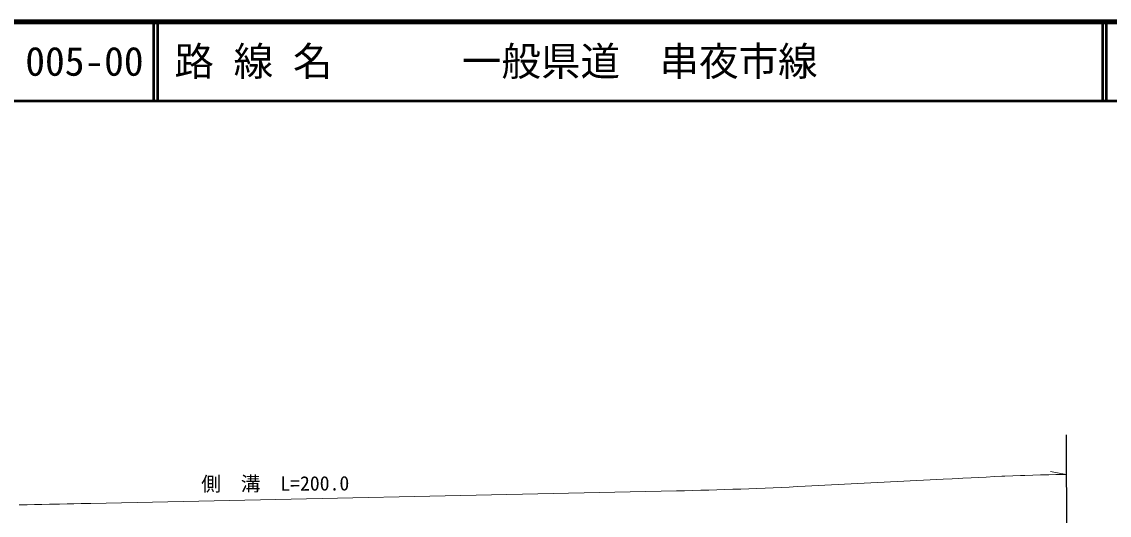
# Model space of a CAD drawing. Units: millimetres, scale not verified. Extents: x 40000 to 680000, y 20000 to 380000.
# Drawn here: x 161072 to 298620, y 317561 to 380000 of the extents above; entities that cross this region are included whole.
import ezdxf
from ezdxf.enums import TextEntityAlignment as Align

# ---------------------------------------------------------------- set-up
doc = ezdxf.new("R2010")
doc.units = ezdxf.units.MM
doc.header["$LTSCALE"] = 1000
for name, color, linetype, lineweight in [('M-BMK-OTRS', 5, 'Continuous', 25), ('M-STR-HTXT', 7, 'Continuous', 13), ('M-TTL', 2, 'Continuous', 140), ('M-TTL-LINE', 7, 'Continuous', 50)]:
    doc.layers.add(name, color=color, linetype=linetype, lineweight=lineweight)
doc.layers.add('M-TTL-TXT', color=7, linetype='Continuous')
doc.styles.add('ＭＳ ゴシック', font='')
doc.styles.get('ＭＳ ゴシック').set_extended_font_data('MS Gothic')

msp = doc.modelspace()

# ---------------------------------------------------------------- linework, layer by layer
at = {"layer": 'M-BMK-OTRS'}
msp.add_line((293166, 327738), (293495, 247739), dxfattribs=at)
at = {"layer": 'M-STR-HTXT'}
for p, q in [((260163, 321235), (277616, 322129)), ((293186, 322738), (291177, 323090)), ((243898, 320645), (169823, 319066))]:
    msp.add_line(p, q, dxfattribs=at)
for points in [[(277616, 322129), (278739, 322186), (279595, 322230), (280108, 322255), (281144, 322306), (282067, 322351), (283072, 322399), (284086, 322445), (285034, 322486), (285423, 322502), (286444, 322542), (287380, 322576), (287938, 322595), (288941, 322627), (289925, 322655), (290017, 322657), (290998, 322684), (291849, 322706), (292948, 322732), (293186, 322738)], [(169823, 319066), (168587, 319039), (167659, 319019), (166819, 319002), (165847, 318982), (165656, 318978), (164565, 318955), (163591, 318936), (162671, 318917), (161740, 318899), (160734, 318881)]]:
    msp.add_lwpolyline(points, dxfattribs=at)
msp.add_arc((232283, 865521), 545000, 271.22115, 272.93229, dxfattribs=at)
at = {"layer": 'M-TTL'}
msp.add_line((680000, 380000), (40000, 380000), dxfattribs=at)
at = {"layer": 'M-TTL-LINE'}
for p, q in [((177750, 380000), (177750, 370000)), ((178250, 380000), (178250, 370000)), ((297750, 380000), (297750, 370000)), ((298250, 380000), (298250, 370000)), ((40000, 370000), (680000, 370000))]:
    msp.add_line(p, q, dxfattribs=at)

# ---------------------------------------------------------------- texts
at = {"layer": 'M-STR-HTXT', "style": 'ＭＳ ゴシック'}
msp.add_text('側\u3000溝\u3000L=200.0', height=1833, rotation=0.286, dxfattribs=at).set_placement((193139, 320104), align=Align.BOTTOM_CENTER)
at = {"layer": 'M-TTL-TXT', "style": 'ＭＳ ゴシック'}
for s, p in [('路 線 名', (180380, 375000)), ('一般県道\u3000串夜市線', (216734, 375000)), ('005-00', (161521, 375000))]:
    msp.add_text(s, height=3666, dxfattribs=at).set_placement(p, align=Align.MIDDLE_LEFT)

doc.saveas('drawing.dxf')
